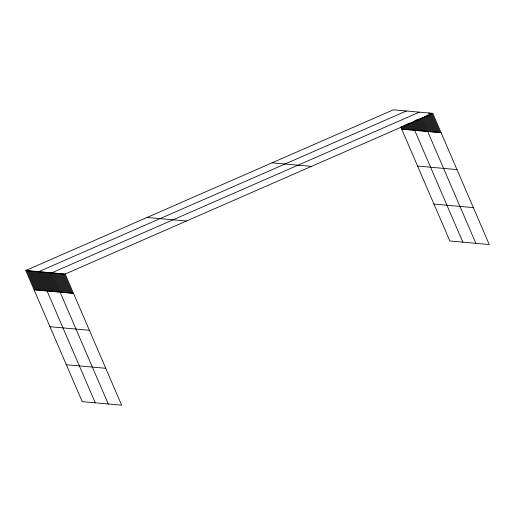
<?xml version="1.0" encoding="UTF-8"?>
<svg xmlns="http://www.w3.org/2000/svg" width="515" height="515" viewBox="0 0 515 515"><rect width="100%" height="100%" fill="white"/><g stroke="black" fill="none" stroke-linecap="round" stroke-linejoin="round"><path stroke-width="0.77" d="M25.75 270.484L65.16 274.032L121.649 405.189L82.233 401.636L25.75 270.484L393.351 109.811L432.767 113.364L489.25 244.516L449.84 240.969L400.754 126.999M406.361 110.983L38.754 271.656L95.243 402.807M419.365 112.154L51.764 272.828L108.247 403.979M65.16 274.032L432.767 113.364M401.681 129.149L441.098 132.703M417.575 166.049L456.985 169.602M272.042 162.83L311.459 166.384M433.945 204.069L473.356 207.616M147.058 217.459L186.475 221.012M34.08 289.823L73.49 293.376M49.968 326.722L89.385 330.276M66.345 364.742L105.755 368.289M431.737 113.268L440.061 132.613M430.701 113.178L439.031 132.516M429.671 113.081L438.001 132.426M428.641 112.991L436.971 132.329M428.538 115.045L435.941 132.239M427.508 114.954L434.911 132.143M426.787 115.579L433.881 132.052M426.06 116.203L432.851 131.962M425.03 116.107L431.815 131.866M424.309 116.731L430.785 131.776M423.588 117.356L429.755 131.679M422.558 117.259L428.725 131.589M421.83 117.884L475.847 243.312M421.141 118.508L426.697 131.402M420.143 118.418L425.693 131.312M419.448 119.049L424.695 131.222M418.45 118.959L423.69 131.132M417.755 119.583L422.693 131.042M416.757 119.493L421.688 130.952M416.062 120.117L420.691 130.862M415.373 120.748L419.693 130.771M414.369 120.658L418.689 130.681M413.68 121.283L417.691 130.591M412.985 121.907L416.687 130.501M412.296 122.531L415.689 130.411M411.292 122.441L462.843 242.14M410.603 123.072L413.687 130.231M409.599 122.982L412.689 130.141M408.91 123.606L411.685 130.05M407.912 123.516L410.687 129.96M407.217 124.141L409.683 129.87M406.219 124.051L408.685 129.78M405.524 124.675L407.687 129.69M404.835 125.306L406.683 129.6M404.14 125.93L405.685 129.51M403.142 125.84L404.681 129.419M402.447 126.465L403.683 129.329M401.449 126.375L402.685 129.239M64.13 273.941L72.461 293.28M63.1 273.851L71.43 293.19M62.07 273.755L70.401 293.099M61.04 273.665L69.371 293.003M60.01 273.568L68.341 292.913M58.98 273.478L67.311 292.816M57.95 273.381L66.274 292.726M56.914 273.291L65.244 292.629M55.884 273.201L64.214 292.539M54.854 273.105L63.184 292.449M53.824 273.014L62.154 292.353M52.794 272.918L61.124 292.263M50.76 272.738L59.09 292.076M49.762 272.647L58.092 291.986M48.764 272.557L57.088 291.896M47.76 272.467L56.09 291.805M46.762 272.377L55.092 291.715M45.758 272.287L54.088 291.625M44.76 272.197L53.09 291.535M43.762 272.107L52.086 291.445M42.758 272.017L51.088 291.355M41.76 271.926L50.09 291.265M40.756 271.836L49.086 291.175M39.758 271.746L48.088 291.084M37.756 271.566L46.086 290.904M36.758 271.476L45.082 290.814M35.754 271.386L44.084 290.724M34.756 271.296L43.086 290.634M33.752 271.205L42.082 290.544M32.754 271.115L41.084 290.454M31.756 271.025L40.08 290.363M30.752 270.935L39.082 290.273M29.754 270.845L38.084 290.183M28.75 270.755L37.08 290.093M27.752 270.665L36.082 290.003M26.748 270.575L35.078 289.913"/></g></svg>
